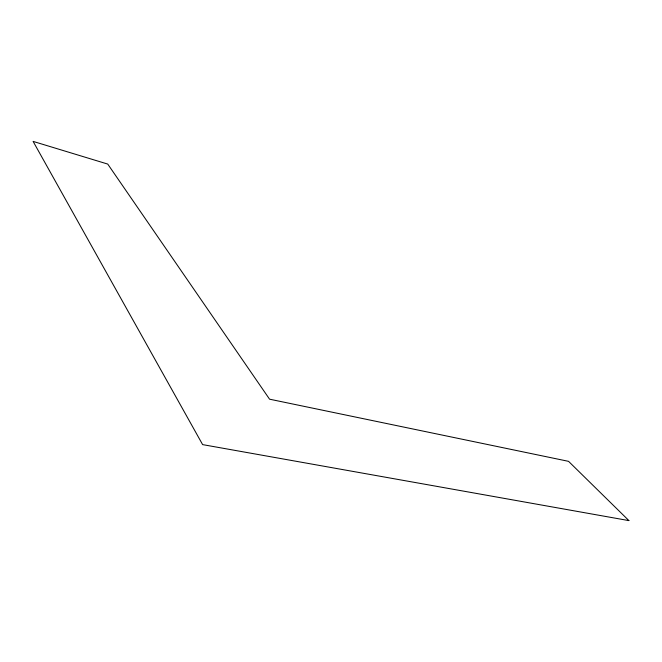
<?xml version="1.0" encoding="UTF-8"?>
<svg xmlns="http://www.w3.org/2000/svg" width="662" height="662" viewBox="0 0 662 662"><rect width="100%" height="100%" fill="white"/><g stroke="black" fill="none" stroke-linecap="round" stroke-linejoin="round"><path stroke-width="0.99" d="M628.9 520.605L202.622 444.616L33.1 141.395L107.74 164.077L269.566 399.186L568.55 461.34L628.9 520.605"/></g></svg>
